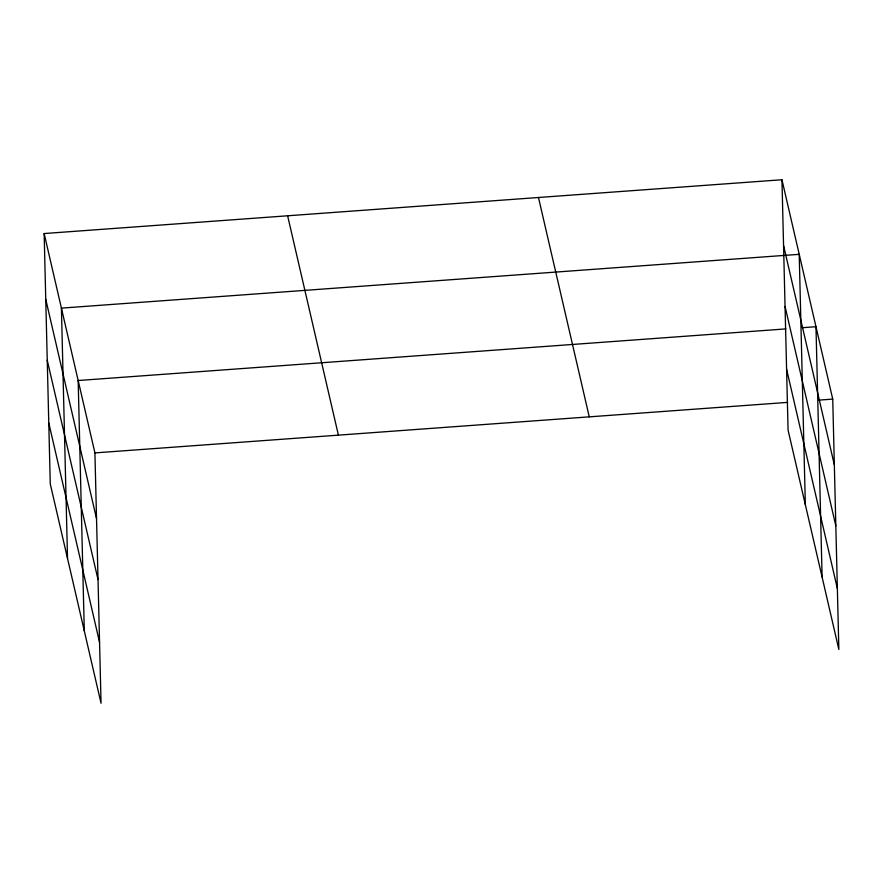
<?xml version="1.0" encoding="UTF-8"?>
<svg xmlns="http://www.w3.org/2000/svg" width="883" height="883" viewBox="0 0 883 883"><rect width="100%" height="100%" fill="white"/><g stroke="black" fill="none" stroke-linecap="round" stroke-linejoin="round"><path stroke-width="1.32" d="M44.15 233.542L94.922 452.902L101.048 703.254L50.265 483.895L44.15 233.542L781.952 179.746L832.735 399.105L838.85 649.458L788.077 430.098L781.952 179.746M785.881 328.906L78.168 380.518L84.293 630.859M802.294 327.714L815.98 326.71L822.095 577.063M94.922 452.902L787.592 402.394M819.049 400.098L832.735 399.105M783.563 245.507L834.336 464.866M785.053 306.423L835.826 525.771M786.587 369.182L837.36 588.542M538.475 197.505L589.259 416.853M287.626 215.794L338.399 435.142M45.761 299.304L96.534 518.663M47.24 360.22L98.024 579.579M48.775 422.979L99.558 642.338M805.34 504.679L799.214 254.326L61.413 308.123L67.527 558.475"/></g></svg>
